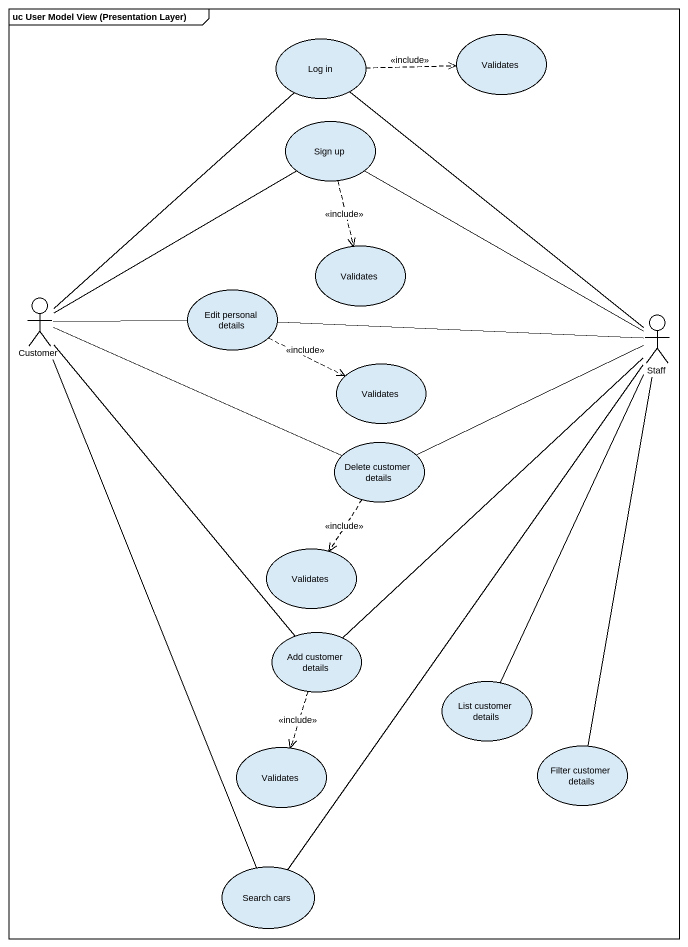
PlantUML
@startuml
mainframe uc User Model View (Presentation Layer)
usecase "Log in" as Log_in
usecase Validates
usecase "Sign up" as Sign_up
usecase "Validates" as Validates_2
actor Customer
usecase "Edit personal details" as Edit_personal_details
actor Staff
usecase "Validates" as Validates_3
usecase "Delete customer details" as Delete_customer_details
usecase "Validates" as Validates_4
usecase "Add customer details" as Add_customer_details
usecase "List customer details" as List_customer_details
usecase "Validates" as Validates_5
usecase "Filter customer details" as Filter_customer_details
usecase "Search cars" as Search_cars
Log_in .right.> Validates : <<include>>
Log_in -- Customer
Log_in -- Staff
Sign_up ..> Validates_2 : <<include>>
Sign_up -- Customer
Sign_up -- Staff
Customer -right- Edit_personal_details
Customer -right- Delete_customer_details
Customer -- Add_customer_details
Customer -- Search_cars
Edit_personal_details -right- Staff
Edit_personal_details .right.> Validates_3 : <<include>>
Staff -- List_customer_details
Staff -- Filter_customer_details
Delete_customer_details -right- Staff
Delete_customer_details ..> Validates_4 : <<include>>
Add_customer_details -up- Staff
Add_customer_details ..> Validates_5 : <<include>>
Search_cars -up- Staff
@enduml
